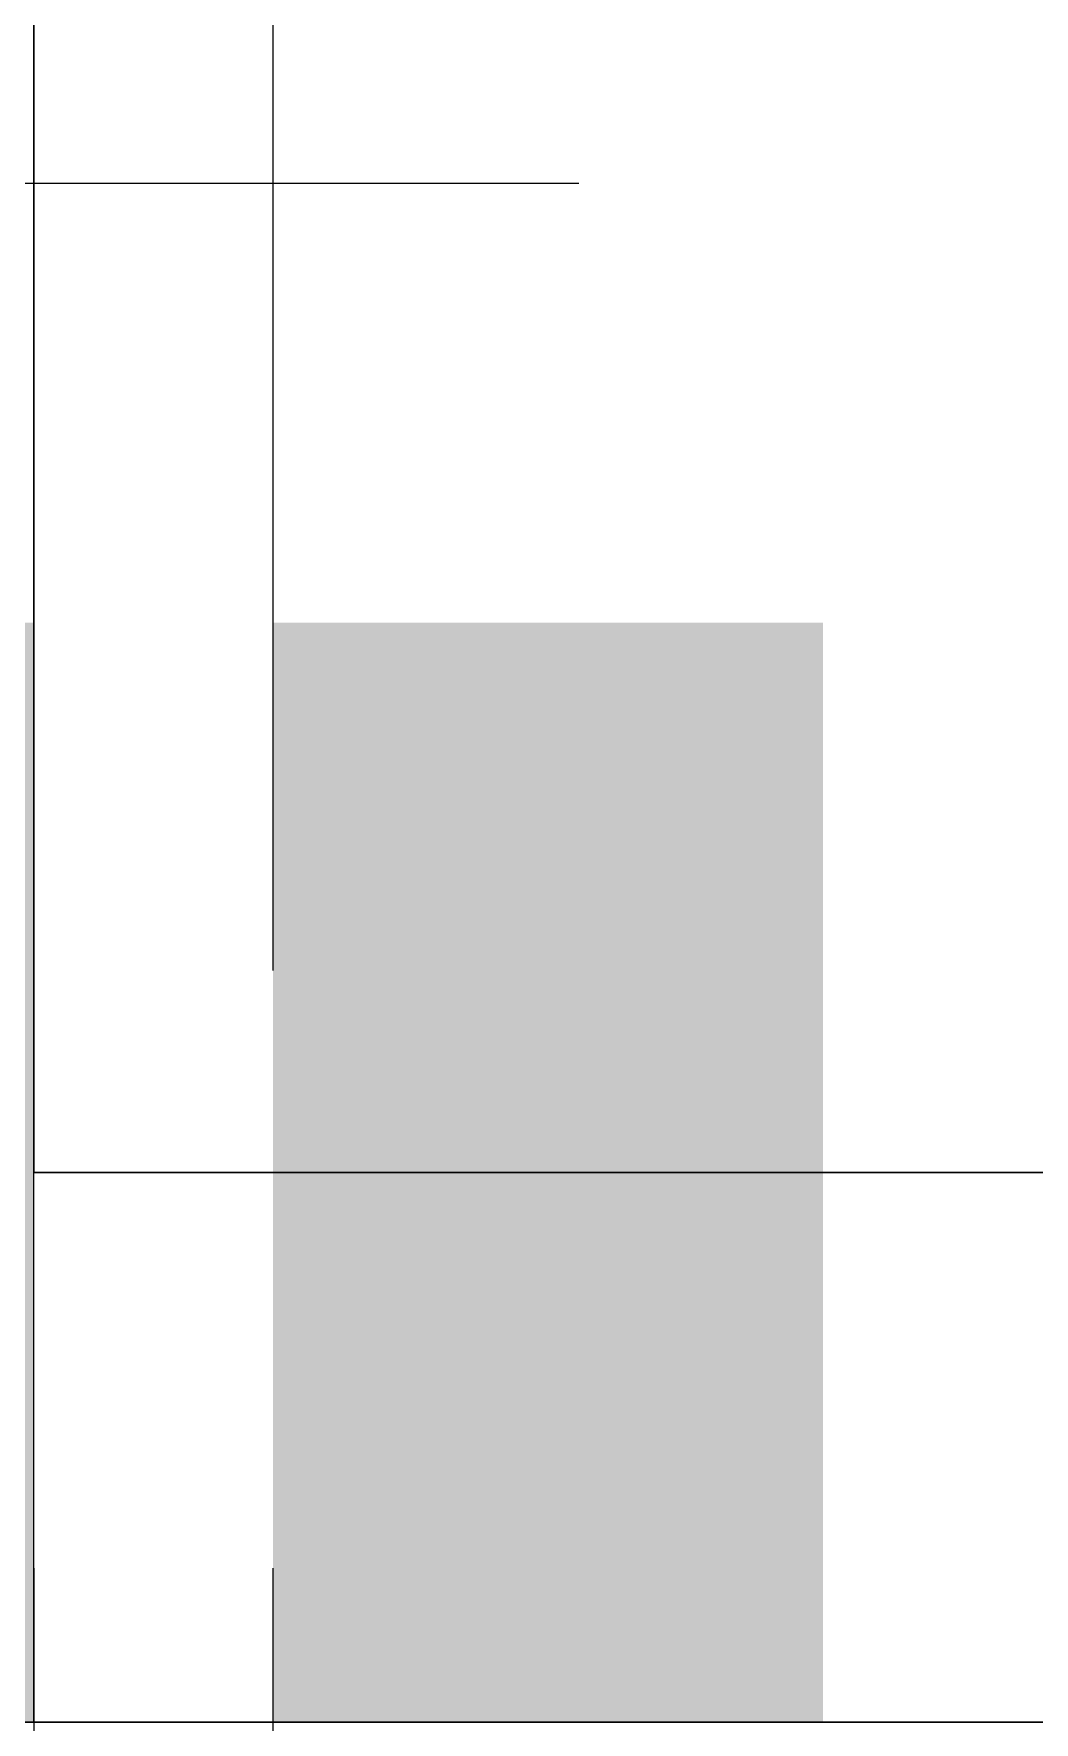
# Model space of a CAD drawing. Header units: metres. Extents: x 0 to 298, y 0 to 162.
# Drawn here: x 202.562 to 202.98, y 98.667 to 99.374 of the extents above; entities that cross this region are included whole.
import ezdxf

# ---------------------------------------------------------------- set-up
doc = ezdxf.new("R2010")
doc.units = ezdxf.units.M
doc.header["$MEASUREMENT"] = 0
doc.linetypes.add('DASHED', pattern=[0.75, 0.5, -0.25])
doc.layers.add('BLK_1_FLR_0_CARPET_AREA', color=10, linetype='Continuous')
doc.layers.add('BLK_1_FLR_0_REGULAR_ROOM_2', color=117, linetype='Continuous')

msp = doc.modelspace()

# ---------------------------------------------------------------- hatches: boundary and pattern name
at = {"ltscale": 0.25}
for points in [[(202.56203, 99.1272), (202.33203, 99.1272), (202.33203, 98.8972), (202.33203, 98.6672), (202.56203, 98.6672)], [(202.89203, 99.1272), (202.66203, 99.1272), (202.66203, 98.8972), (202.66203, 98.6672), (202.89203, 98.6672)]]:
    msp.add_hatch(color=256, dxfattribs=at).paths.add_polyline_path(points)

# ---------------------------------------------------------------- linework, layer by layer
at = {"linetype": 'DASHED'}
for p, q in [((202.56203, 109.98171), (202.56203, 92.36013)), ((202.66203, 109.98171), (202.66203, 92.36013)), ((228.28999, 99.31294), (170.76649, 99.30858))]:
    msp.add_line(p, q, dxfattribs=at)
msp.add_line((202.56203, 98.6672), (202.56203, 106.8172))
at = {"ltscale": 0.25}
for p, q in [((202.66203, 98.8972), (202.89203, 98.8972)), ((202.33203, 98.6672), (202.89203, 98.6672))]:
    msp.add_line(p, q, dxfattribs=at)
at = {"layer": 'BLK_1_FLR_0_CARPET_AREA', "color": 15, "linetype": 'Continuous', "lineweight": 30}
msp.add_lwpolyline([(173.36408, 98.6672), (195.88203, 98.6672), (195.88224, 106.8172), (199.98203, 106.8172), (199.98203, 98.6672), (200.21203, 98.6672), (200.21203, 106.8172), (202.33203, 106.8172), (202.33203, 98.6672), (224.97038, 98.6672), (224.97106, 96.4572), (218.74083, 96.4572), (218.74083, 96.2272), (224.97108, 96.22761), (224.9716, 92.12751), (216.53083, 92.12751), (216.53083, 96.45744), (183.12038, 96.4572), (183.12038, 88.5422), (180.91038, 88.5422)], dxfattribs=at)
msp.add_lwpolyline([(202.56203, 98.8972), (209.87038, 98.8972), (209.87038, 106.8172), (202.56203, 106.8172)], close=True, dxfattribs=at)
at = {"layer": 'BLK_1_FLR_0_REGULAR_ROOM_2', "color": 3, "lineweight": 30}
msp.add_lwpolyline([(202.56203, 98.8972), (209.87038, 98.8972), (209.87038, 106.8172), (202.56203, 106.8172)], close=True, dxfattribs=at)

doc.saveas('drawing.dxf')
